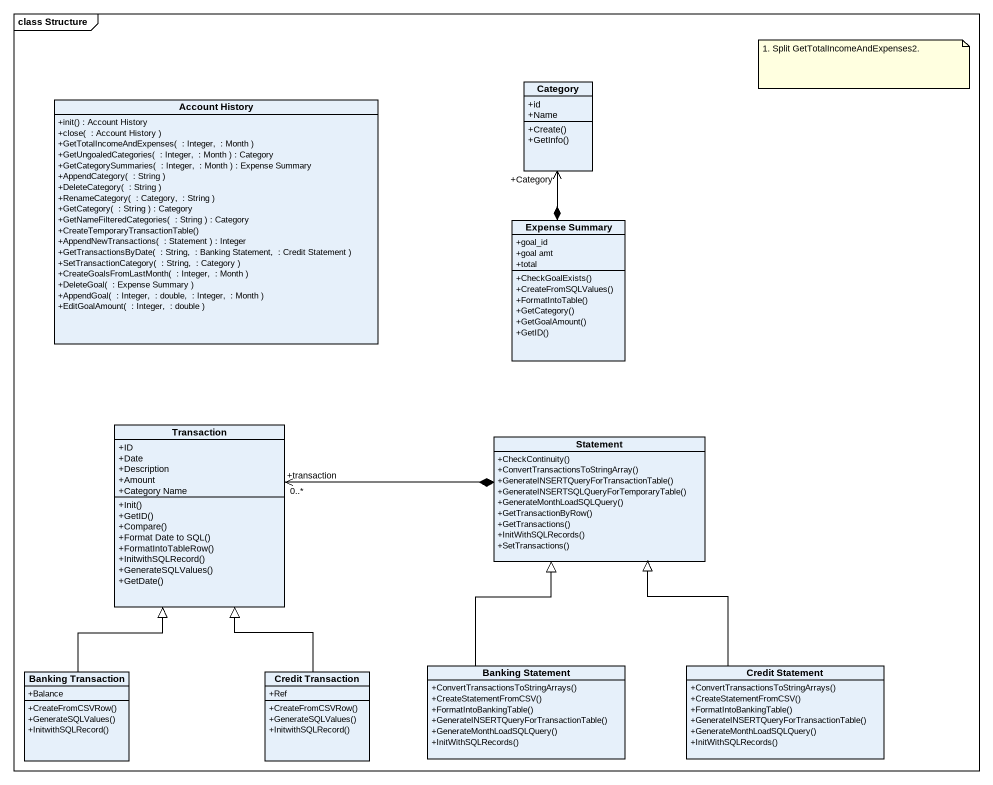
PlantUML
@startuml
mainframe class Structure
hide circle
hide empty members
skinparam classAttributeIconSize 0
class Category {
  +id
  +Name
  +Create()
  +GetInfo()
}
class "Account History" as Account_History {
  +init() : Account History
  +close(  : Account History )
  +GetTotalIncomeAndExpenses(  : Integer,  : Month )
  +GetUngoaledCategories(  : Integer,  : Month ) : Category
  +GetCategorySummaries(  : Integer,  : Month ) : Expense Summary
  +AppendCategory(  : String )
  +DeleteCategory(  : String )
  +RenameCategory(  : Category,  : String )
  +GetCategory(  : String ) : Category
  +GetNameFilteredCategories(  : String ) : Category
  +CreateTemporaryTransactionTable()
  +AppendNewTransactions(  : Statement ) : Integer
  +GetTransactionsByDate(  : String,  : Banking Statement,  : Credit Statement )
  +SetTransactionCategory(  : String,  : Category )
  +CreateGoalsFromLastMonth(  : Integer,  : Month )
  +DeleteGoal(  : Expense Summary )
  +AppendGoal(  : Integer,  : double,  : Integer,  : Month )
  +EditGoalAmount(  : Integer,  : double )
}
class "Expense Summary" as Expense_Summary {
  +goal_id
  +goal amt
  +total
  +CheckGoalExists()
  +CreateFromSQLValues()
  +FormatIntoTable()
  +GetCategory()
  +GetGoalAmount()
  +GetID()
}
class Transaction {
  +ID
  +Date
  +Description
  +Amount
  +Category Name
  +Init()
  +GetID()
  +Compare()
  +Format Date to SQL()
  +FormatIntoTableRow()
  +InitwithSQLRecord()
  +GenerateSQLValues()
  +GetDate()
}
class Statement {
  +CheckContinuity()
  +ConvertTransactionsToStringArray()
  +GenerateINSERTQueryForTransactionTable()
  +GenerateINSERTSQLQueryForTemporaryTable()
  +GenerateMonthLoadSQLQuery()
  +GetTransactionByRow()
  +GetTransactions()
  +InitWithSQLRecords()
  +SetTransactions()
}
class "Banking Statement" as Banking_Statement {
  +ConvertTransactionsToStringArrays()
  +CreateStatementFromCSV()
  +FormatIntoBankingTable()
  +GenerateINSERTQueryForTransactionTable()
  +GenerateMonthLoadSQLQuery()
  +InitWithSQLRecords()
}
class "Credit Statement" as Credit_Statement {
  +ConvertTransactionsToStringArrays()
  +CreateStatementFromCSV()
  +FormatIntoBankingTable()
  +GenerateINSERTQueryForTransactionTable()
  +GenerateMonthLoadSQLQuery()
  +InitWithSQLRecords()
}
class "Banking Transaction" as Banking_Transaction {
  +Balance
  +CreateFromCSVRow()
  +GenerateSQLValues()
  +InitwithSQLRecord()
}
class "Credit Transaction" as Credit_Transaction {
  +Ref
  +CreateFromCSVRow()
  +GenerateSQLValues()
  +InitwithSQLRecord()
}
Category "+Category" <--* Expense_Summary
Statement *-left-> "+transaction\n0..*" Transaction
Banking_Statement -up-|> Statement
Credit_Statement -up-|> Statement
Banking_Transaction -up-|> Transaction
Credit_Transaction -up-|> Transaction
note as N1
  1. Split GetTotalIncomeAndExpenses2.
end note
@enduml
